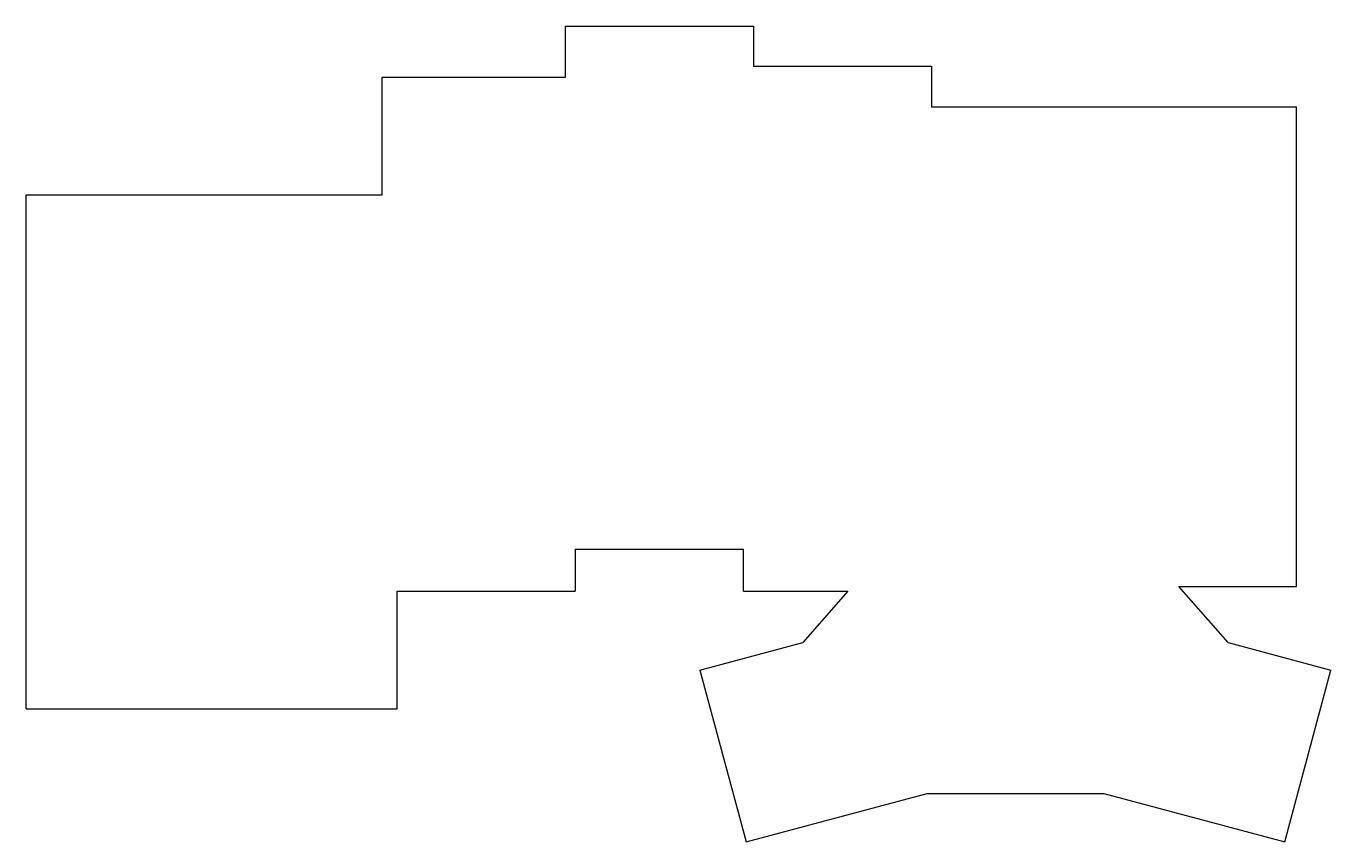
# Model space of a CAD drawing. Header units: millimetres. Extents: x 8 to 140, y -22 to 60.
import ezdxf

# ---------------------------------------------------------------- set-up
doc = ezdxf.new("R2010")
doc.units = ezdxf.units.MM

msp = doc.modelspace()

# ---------------------------------------------------------------- linework, layer by layer
for p, q in [((62.5, 60.05), (81.5, 60.05)), ((62.5, 54.9), (62.5, 60.05)), ((81.5, 60.05), (81.5, 56)), ((81.5, 56), (99.5, 56)), ((99.5, 56), (99.5, 51.9)), ((44, 54.9), (62.5, 54.9)), ((44, 43), (44, 54.9)), ((99.5, 51.9), (136.4, 51.9)), ((136.4, 3.4), (136.4, 51.9)), ((8, -9), (8, 43)), ((8, 43), (44, 43)), ((63.5, 7.15), (63.5, 2.9)), ((63.5, 7.15), (80.5, 7.15)), ((80.5, 2.9), (80.5, 7.15)), ((45.5, -9), (45.5, 2.9)), ((45.5, 2.9), (63.5, 2.9)), ((80.5, 2.9), (91.06, 2.9)), ((91.06, 2.9), (86.49, -2.27)), ((129.48, -2.27), (124.49, 3.4)), ((124.49, 3.4), (136.4, 3.4)), ((76.1, -5.06), (86.49, -2.27)), ((129.48, -2.27), (139.87, -5.06)), ((76.1, -5.06), (80.76, -22.44)), ((135.21, -22.44), (139.87, -5.06)), ((8, -9), (45.5, -9)), ((80.76, -22.44), (99.05, -17.54)), ((99.05, -17.54), (116.92, -17.54)), ((116.92, -17.54), (135.21, -22.44))]:
    msp.add_line(p, q)

doc.saveas('drawing.dxf')
